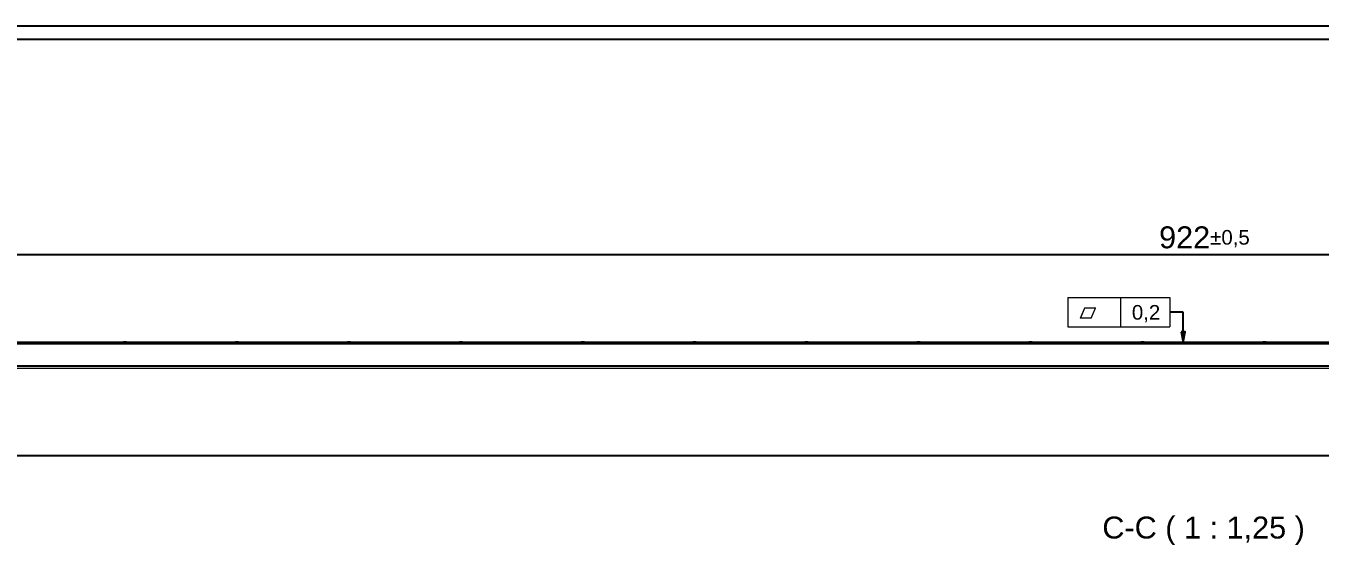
# Model space of a CAD drawing. Header units: millimetres. Extents: x 0 to 1486, y 0 to 1051.
# Drawn here: x 292.3 to 679.7, y 566.9 to 722.4 of the extents above; entities that cross this region are included whole.
import ezdxf

# ---------------------------------------------------------------- set-up
doc = ezdxf.new("R2010")
doc.units = ezdxf.units.MM
doc.header["$LTSCALE"] = 1.25
for name, color, linetype, lineweight, true_color in [('Bemaßungen(DIN)', 7, 'Continuous', 5, 0x262659), ('Sichtbare Kanten(DIN)', 7, 'Continuous', 25, 0x262659), ('Sichtbare tangentiale Kanten(DIN)', 7, 'Continuous', 15, 0x1a1a3e), ('Symbole(DIN)', 7, 'Continuous', 15, 0x262659)]:
    doc.layers.add(name, color=color, linetype=linetype, lineweight=lineweight, true_color=true_color)
doc.styles.add('Aktuell-DIN', font='arial.ttf')
doc.styles.add('Aktuell-DINGroßer Text', font='arial.ttf')
doc.styles.add('Textstil15', font='AIGDT___.TTF')
doc.dimstyles.new('STANDARD-DIN', dxfattribs={"dimscale": 1.25, "dimtxt": 5.25, "dimasz": 2.5, "dimexe": 3.175, "dimexo": 0, "dimgap": 0.8, "dimtad": 1, "dimrnd": 1e-08, "dimtxsty": 'Aktuell-DINGroßer Text', "dimcen": 0.09, "dimdle": 10, "dimclrd": 256, "dimclre": 256, "dimclrt": 256, "dimazin": 2, "dimtfac": 0.666667, "dimtmove": 0, "dimatfit": 3, "dimfxl": 1, "dimtolj": 1, "dimlwd": 25, "dimlwe": 25, "dimarcsym": 0})

# ---------------------------------------------------------------- blocks, each defined once
blk = doc.blocks.new('*D10')
at = {"layer": 'Bemaßungen(DIN)', "color": 250, "linetype": 'Continuous', "lineweight": 25, "true_color": 0x3f3f3f, "transparency": 16777216}
for p, q in [((183.75, 622.64), (183.75, 657.86)), ((1105.75, 622.64), (1105.75, 657.86)), ((186.87, 653.89), (1102.62, 653.89))]:
    blk.add_line(p, q, dxfattribs=at)
at = {"layer": 'Bemaßungen(DIN)', "color": 250, "linetype": 'Continuous', "true_color": 0x3f3f3f, "transparency": 16777216}
for points in [[(186.87, 654.42), (186.87, 653.37), (183.75, 653.89)], [(1102.62, 654.42), (1102.62, 653.37), (1105.75, 653.89)]]:
    blk.add_solid(points, dxfattribs=at)
at = {"layer": 'Defpoints', "color": 0, "linetype": 'Continuous', "transparency": 16777216}
for p in [(1105.75, 653.89), (183.75, 622.64), (1105.75, 622.64)]:
    blk.add_point(p, dxfattribs=at)
at = {"layer": 'Bemaßungen(DIN)', "color": 179, "linetype": 'Continuous', "lineweight": 25, "true_color": 0x262659, "transparency": 16777216, "insert": (631.49, 662.35), "char_height": 6.5625, "attachment_point": 1, "style": 'Aktuell-DINGroßer Text'}
blk.add_mtext('\\A1;922{\\H4.375;±0,5}', dxfattribs=at)
blk = doc.blocks.new('&Symbol für Form- und Lagetoleranzen1')
at = {"layer": 'Symbole(DIN)'}
for p, q in [((483.36, 512.84), (507.76, 512.84)), ((483.36, 512.84), (483.36, 505.84)), ((495.97, 512.84), (495.97, 505.84)), ((507.76, 512.84), (507.76, 505.84)), ((483.36, 505.84), (507.76, 505.84))]:
    blk.add_line(p, q, dxfattribs=at)
at = {"layer": 'Symbole(DIN)', "color": 179, "linetype": 'Continuous', "lineweight": 25, "true_color": 0x262659}
for p, q in [((510.94, 509.34), (507.76, 509.34)), ((510.95, 504.62), (510.94, 509.34)), ((511.45, 504.62), (510.45, 504.61)), ((510.45, 504.61), (510.95, 502.12)), ((510.95, 504.62), (510.95, 502.12)), ((510.95, 502.12), (511.45, 504.62))]:
    blk.add_line(p, q, dxfattribs=at)
at = {"layer": 'Symbole(DIN)', "color": 179, "linetype": 'Continuous', "lineweight": 25, "true_color": 0x262659, "flags": 128}
blk.add_lwpolyline([(510.45, 504.61), (510.95, 502.12), (511.45, 504.62), (510.45, 504.61)], dxfattribs=at)
at = {"layer": 'Symbole(DIN)', "color": 179, "true_color": 0x262659}
blk.add_solid([(510.45, 504.61), (510.95, 502.12), (511.45, 504.62), (510.45, 504.61)], dxfattribs=at)
at = {"layer": 'Symbole(DIN)', "char_height": 3.5, "attachment_point": 7}
for s, insert, style in [('c', (486, 507.6), 'Textstil15'), ('0,2', (498.68, 506.89), 'Aktuell-DIN')]:
    blk.add_mtext(s, dxfattribs=dict(at, insert=insert, style=style))

msp = doc.modelspace()

# ---------------------------------------------------------------- linework, layer by layer
at = {"layer": 'Sichtbare Kanten(DIN)'}
for p, q in [((221.5158, 722.3641), (1067.9811, 722.3641)), ((191.7053, 718.3641), (1097.7916, 718.3641)), ((208.7485, 627.6443), (1080.7485, 627.6443)), ((298.3253, 627.6493), (298.4119, 627.6493)), ((298.3253, 627.6443), (298.3253, 627.6493)), ((298.4119, 627.6493), (298.5851, 627.6493)), ((298.4119, 627.6443), (298.4119, 627.6493)), ((298.5851, 627.6493), (298.6717, 627.6493)), ((298.5851, 627.6443), (298.5851, 627.6493)), ((298.6717, 627.6443), (298.6717, 627.6493)), ((322.4985, 627.6543), (321.4985, 627.6543)), ((321.4985, 627.6443), (321.4985, 627.6543)), ((321.8985, 627.6493), (322.0985, 627.6493)), ((321.8985, 627.6443), (321.8985, 627.6493)), ((322.0985, 627.6443), (322.0985, 627.6493)), ((322.4985, 627.6443), (322.4985, 627.6543)), ((331.8253, 627.6493), (331.9119, 627.6493)), ((331.8253, 627.6443), (331.8253, 627.6493)), ((331.9119, 627.6493), (332.0851, 627.6493)), ((331.9119, 627.6443), (331.9119, 627.6493)), ((332.0851, 627.6493), (332.1717, 627.6493)), ((332.0851, 627.6443), (332.0851, 627.6493)), ((332.1717, 627.6443), (332.1717, 627.6493)), ((355.9985, 627.6543), (354.9985, 627.6543)), ((354.9985, 627.6443), (354.9985, 627.6543)), ((355.3985, 627.6493), (355.5985, 627.6493)), ((355.3985, 627.6443), (355.3985, 627.6493)), ((355.5985, 627.6443), (355.5985, 627.6493)), ((355.9985, 627.6443), (355.9985, 627.6543)), ((365.3253, 627.6493), (365.4119, 627.6493)), ((365.3253, 627.6443), (365.3253, 627.6493)), ((365.4119, 627.6493), (365.5851, 627.6493)), ((365.4119, 627.6443), (365.4119, 627.6493)), ((365.5851, 627.6493), (365.6717, 627.6493)), ((365.5851, 627.6443), (365.5851, 627.6493)), ((365.6717, 627.6443), (365.6717, 627.6493)), ((389.4985, 627.6543), (388.4985, 627.6543)), ((388.4985, 627.6443), (388.4985, 627.6543)), ((388.8985, 627.6493), (389.0985, 627.6493)), ((388.8985, 627.6443), (388.8985, 627.6493)), ((389.0985, 627.6443), (389.0985, 627.6493)), ((389.4985, 627.6443), (389.4985, 627.6543)), ((398.8253, 627.6493), (398.9119, 627.6493)), ((398.8253, 627.6443), (398.8253, 627.6493)), ((398.9119, 627.6493), (399.0851, 627.6493)), ((398.9119, 627.6443), (398.9119, 627.6493)), ((399.0851, 627.6493), (399.1717, 627.6493)), ((399.0851, 627.6443), (399.0851, 627.6493)), ((399.1717, 627.6443), (399.1717, 627.6493)), ((422.9985, 627.6543), (421.9985, 627.6543)), ((421.9985, 627.6443), (421.9985, 627.6543)), ((422.3985, 627.6493), (422.5985, 627.6493)), ((422.3985, 627.6443), (422.3985, 627.6493)), ((422.5985, 627.6443), (422.5985, 627.6493)), ((422.9985, 627.6443), (422.9985, 627.6543)), ((432.3253, 627.6493), (432.4119, 627.6493)), ((432.3253, 627.6443), (432.3253, 627.6493)), ((432.4119, 627.6493), (432.5851, 627.6493)), ((432.4119, 627.6443), (432.4119, 627.6493)), ((432.5851, 627.6493), (432.6717, 627.6493)), ((432.5851, 627.6443), (432.5851, 627.6493)), ((432.6717, 627.6443), (432.6717, 627.6493)), ((459.4985, 627.6543), (458.4985, 627.6543)), ((458.4985, 627.6443), (458.4985, 627.6543)), ((458.8985, 627.6493), (459.0985, 627.6493)), ((458.8985, 627.6443), (458.8985, 627.6493)), ((459.0985, 627.6443), (459.0985, 627.6493)), ((459.4985, 627.6443), (459.4985, 627.6543)), ((468.8253, 627.6493), (468.9119, 627.6493)), ((468.8253, 627.6443), (468.8253, 627.6493)), ((468.9119, 627.6493), (469.0851, 627.6493)), ((468.9119, 627.6443), (468.9119, 627.6493)), ((469.0851, 627.6493), (469.1717, 627.6493)), ((469.0851, 627.6443), (469.0851, 627.6493)), ((469.1717, 627.6443), (469.1717, 627.6493)), ((492.9985, 627.6543), (491.9985, 627.6543)), ((491.9985, 627.6443), (491.9985, 627.6543)), ((492.3985, 627.6493), (492.5985, 627.6493)), ((492.3985, 627.6443), (492.3985, 627.6493)), ((492.5985, 627.6443), (492.5985, 627.6493)), ((492.9985, 627.6443), (492.9985, 627.6543)), ((502.3253, 627.6493), (502.4119, 627.6493)), ((502.3253, 627.6443), (502.3253, 627.6493)), ((502.4119, 627.6493), (502.5851, 627.6493)), ((502.4119, 627.6443), (502.4119, 627.6493)), ((502.5851, 627.6493), (502.6717, 627.6493)), ((502.5851, 627.6443), (502.5851, 627.6493)), ((502.6717, 627.6443), (502.6717, 627.6493)), ((526.4985, 627.6543), (525.4985, 627.6543)), ((525.4985, 627.6443), (525.4985, 627.6543)), ((525.8985, 627.6493), (526.0985, 627.6493)), ((525.8985, 627.6443), (525.8985, 627.6493)), ((526.0985, 627.6443), (526.0985, 627.6493)), ((526.4985, 627.6443), (526.4985, 627.6543)), ((535.8253, 627.6493), (535.9119, 627.6493)), ((535.8253, 627.6443), (535.8253, 627.6493)), ((535.9119, 627.6493), (536.0851, 627.6493)), ((535.9119, 627.6443), (535.9119, 627.6493)), ((536.0851, 627.6493), (536.1717, 627.6493)), ((536.0851, 627.6443), (536.0851, 627.6493)), ((536.1717, 627.6443), (536.1717, 627.6493)), ((559.9985, 627.6543), (558.9985, 627.6543)), ((558.9985, 627.6443), (558.9985, 627.6543)), ((559.3985, 627.6493), (559.5985, 627.6493)), ((559.3985, 627.6443), (559.3985, 627.6493)), ((559.5985, 627.6443), (559.5985, 627.6493)), ((559.9985, 627.6443), (559.9985, 627.6543)), ((569.3253, 627.6493), (569.4119, 627.6493)), ((569.3253, 627.6443), (569.3253, 627.6493)), ((569.4119, 627.6493), (569.5851, 627.6493)), ((569.4119, 627.6443), (569.4119, 627.6493)), ((569.5851, 627.6493), (569.6717, 627.6493)), ((569.5851, 627.6443), (569.5851, 627.6493)), ((569.6717, 627.6443), (569.6717, 627.6493)), ((593.4985, 627.6543), (592.4985, 627.6543)), ((592.4985, 627.6443), (592.4985, 627.6543)), ((592.8985, 627.6493), (593.0985, 627.6493)), ((592.8985, 627.6443), (592.8985, 627.6493)), ((593.0985, 627.6443), (593.0985, 627.6493)), ((593.4985, 627.6443), (593.4985, 627.6543)), ((602.8253, 627.6493), (602.9119, 627.6493)), ((602.8253, 627.6443), (602.8253, 627.6493)), ((602.9119, 627.6493), (603.0851, 627.6493)), ((602.9119, 627.6443), (602.9119, 627.6493)), ((603.0851, 627.6493), (603.1717, 627.6493)), ((603.0851, 627.6443), (603.0851, 627.6493)), ((603.1717, 627.6443), (603.1717, 627.6493)), ((626.9985, 627.6543), (625.9985, 627.6543)), ((625.9985, 627.6443), (625.9985, 627.6543)), ((626.3985, 627.6493), (626.5985, 627.6493)), ((626.3985, 627.6443), (626.3985, 627.6493)), ((626.5985, 627.6443), (626.5985, 627.6493)), ((626.9985, 627.6443), (626.9985, 627.6543)), ((636.3253, 627.6493), (636.4119, 627.6493)), ((636.3253, 627.6443), (636.3253, 627.6493)), ((636.4119, 627.6493), (636.5851, 627.6493)), ((636.4119, 627.6443), (636.4119, 627.6493)), ((636.5851, 627.6493), (636.6717, 627.6493)), ((636.5851, 627.6443), (636.5851, 627.6493)), ((636.6717, 627.6443), (636.6717, 627.6493)), ((663.4985, 627.6543), (662.4985, 627.6543)), ((662.4985, 627.6443), (662.4985, 627.6543)), ((662.8985, 627.6493), (663.0985, 627.6493)), ((662.8985, 627.6443), (662.8985, 627.6493)), ((663.0985, 627.6443), (663.0985, 627.6493)), ((663.4985, 627.6443), (663.4985, 627.6543)), ((672.8253, 627.6493), (672.9119, 627.6493)), ((672.8253, 627.6443), (672.8253, 627.6493)), ((672.9119, 627.6493), (673.0851, 627.6493)), ((672.9119, 627.6443), (672.9119, 627.6493)), ((673.0851, 627.6493), (673.1717, 627.6493)), ((673.0851, 627.6443), (673.0851, 627.6493)), ((673.1717, 627.6443), (673.1717, 627.6493)), ((191.7053, 620.6443), (1097.7916, 620.6443)), ((1067.9811, 593.6443), (221.5158, 593.6443))]:
    msp.add_line(p, q, dxfattribs=at)
at = {"layer": 'Sichtbare tangentiale Kanten(DIN)'}
for p, q in [((208.7485, 627.1443), (1080.7485, 627.1443)), ((209.8833, 619.8943), (1079.6136, 619.8943))]:
    msp.add_line(p, q, dxfattribs=at)

# ---------------------------------------------------------------- block references
at = {"layer": 'Symbole(DIN)', "xscale": 1.25, "yscale": 1.25, "zscale": 1.25}
msp.add_blockref('&Symbol für Form- und Lagetoleranzen1', (0, 0), dxfattribs=at)

# ---------------------------------------------------------------- texts
at = {"layer": 'Symbole(DIN)', "color": 179, "true_color": 0x262659, "insert": (614.5108, 566.9353), "char_height": 6.5625, "attachment_point": 7, "style": 'Aktuell-DINGroßer Text'}
msp.add_mtext('C-C ( 1 : 1,25 )', dxfattribs=at)

# ---------------------------------------------------------------- dimensions: what is measured, and where the dimension line sits
at = {"layer": 'Bemaßungen(DIN)', "color": 250, "linetype": 'Continuous', "lineweight": 25, "true_color": 0x3f3f3f}
dim = msp.add_linear_dim(base=(1105.7485, 653.8943), p1=(183.7485, 622.6443), p2=(1105.7485, 622.6443), angle=180, dimstyle='STANDARD-DIN', override={"dimgap": 0.8, "dimdec": 2, "dimtol": 1, "dimlim": 0, "dimtp": 0.5, "dimtm": 0.5, "dimtdec": 2, "dimtofl": 0, "dimatfit": 1}, dxfattribs=at)
dim.commit()
dim.dimension.update_dxf_attribs({"geometry": '*D10', "text_midpoint": (644.7485, 653.8943), "dimtype": 160})

doc.saveas('drawing.dxf')
